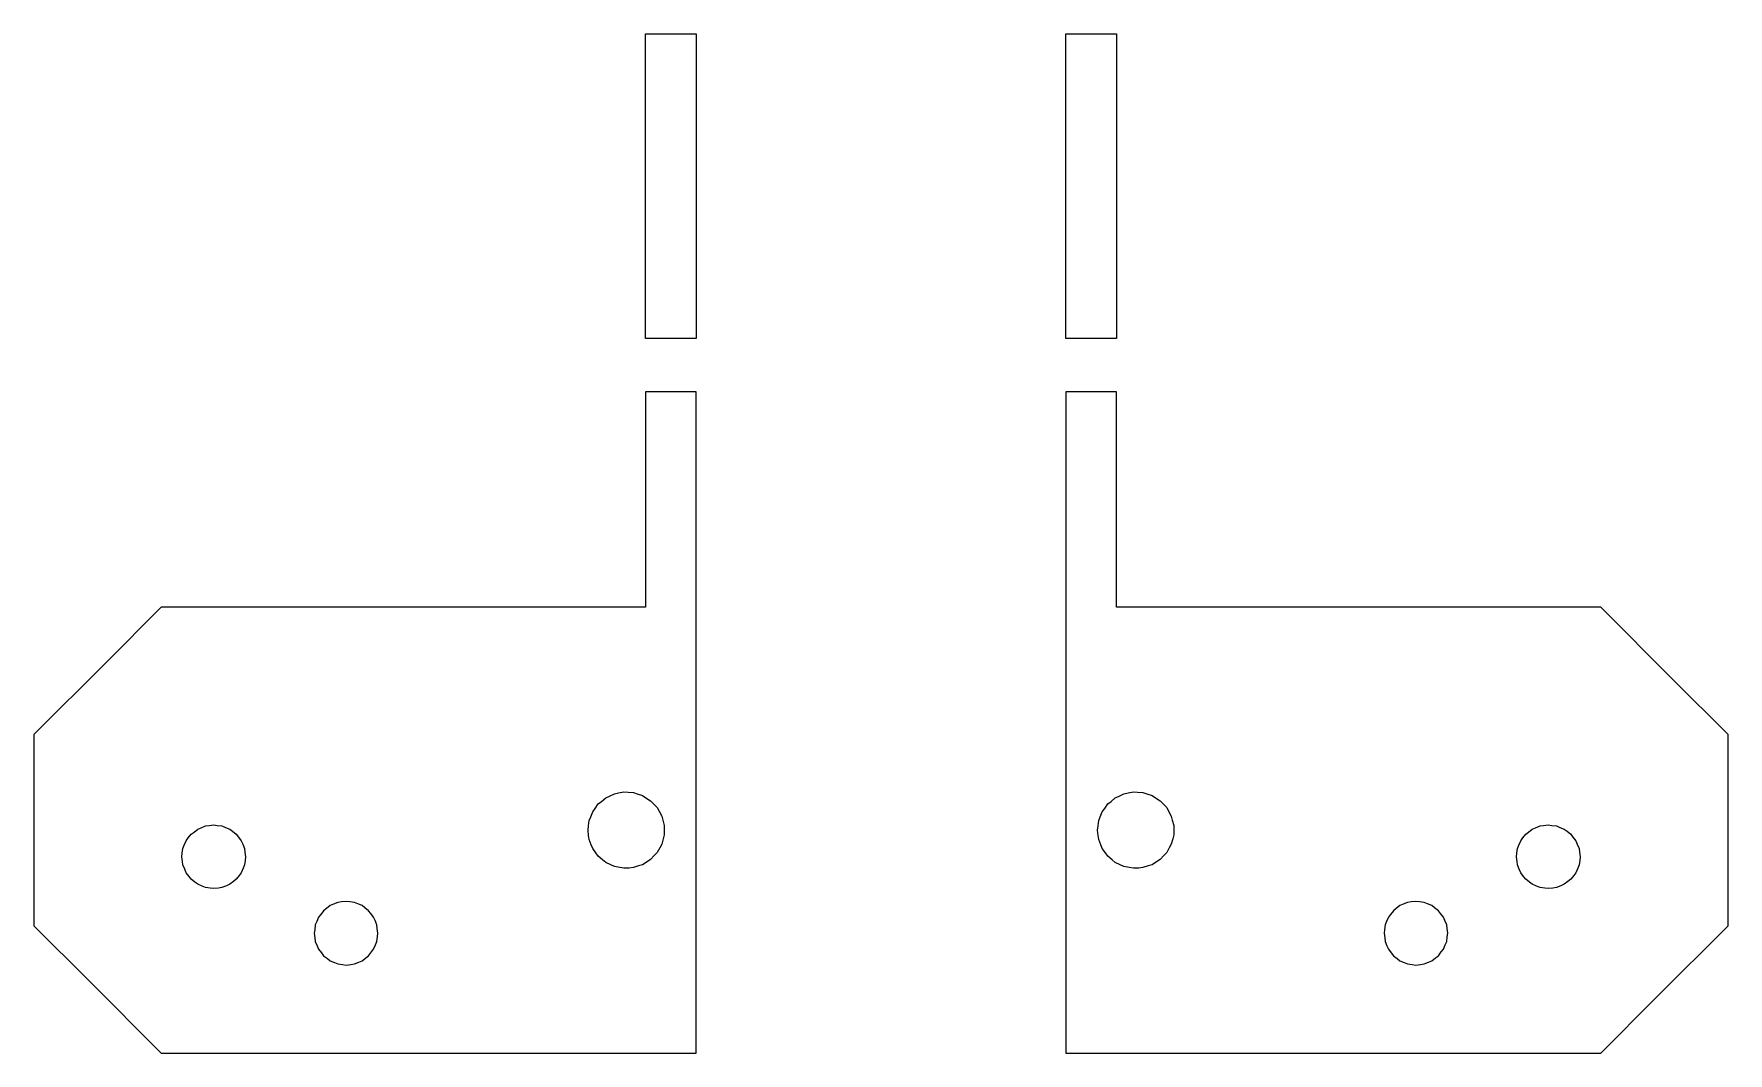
# Model space of a CAD drawing. Header units: metres. Extents: x -61 to 72, y 49 to 129.
import ezdxf

# ---------------------------------------------------------------- set-up
doc = ezdxf.new("R2010")
doc.units = ezdxf.units.M

msp = doc.modelspace()

# ---------------------------------------------------------------- linework, layer by layer
for p, q in [((-13.25, 112.05), (-13.25, 128.95)), ((-13.25, 128.95), (-9.85, 128.95)), ((-9.85, 128.95), (-9.25, 128.95)), ((-9.25, 128.95), (-9.25, 121.15)), ((19.75, 121.15), (19.75, 128.95)), ((19.75, 128.95), (20.35, 128.95)), ((20.35, 128.95), (23.75, 128.95)), ((20.35, 128.95), (20.35, 128.95)), ((23.75, 128.95), (23.75, 112.05)), ((-9.25, 121.15), (-9.25, 107.15)), ((19.75, 107.15), (19.75, 121.15)), ((-13.25, 105.05), (-13.25, 112.05)), ((23.75, 112.05), (23.75, 105.05)), ((-9.25, 107.15), (-9.25, 105.05)), ((19.75, 105.05), (19.75, 107.15)), ((-10.65, 105.05), (-13.25, 105.05)), ((-13.25, 105.05), (-13.25, 105.05)), ((-9.25, 105.05), (-10.65, 105.05)), ((22.35, 105.05), (19.75, 105.05)), ((23.75, 105.05), (22.35, 105.05)), ((-11.85, 100.85), (-13.25, 100.85)), ((-13.25, 100.85), (-13.25, 96.3)), ((-9.25, 100.85), (-11.85, 100.85)), ((-11.85, 100.85), (-11.85, 100.85)), ((-9.25, 98.75), (-9.25, 100.85)), ((21.15, 100.85), (19.75, 100.85)), ((19.75, 100.85), (19.75, 98.75)), ((23.75, 100.85), (21.15, 100.85)), ((23.75, 96.3), (23.75, 100.85)), ((-9.25, 65.15), (-9.25, 98.75)), ((19.75, 98.75), (19.75, 65.15)), ((-13.25, 96.3), (-13.25, 83.95)), ((23.75, 83.95), (23.75, 96.3)), ((-51.25, 83.95), (-55.58, 79.62)), ((-34.78, 83.95), (-51.25, 83.95)), ((-13.25, 83.95), (-34.78, 83.95)), ((40.22, 83.95), (23.75, 83.95)), ((61.75, 83.95), (40.22, 83.95)), ((67.42, 78.29), (61.75, 83.95)), ((61.75, 83.95), (61.75, 83.95)), ((-55.58, 79.62), (-61.25, 73.95)), ((71.75, 73.95), (67.42, 78.29)), ((-61.25, 73.95), (-61.25, 65.45)), ((71.75, 67.45), (71.75, 73.95)), ((-16.06, 69.12), (-15.68, 69.31)), ((-15.68, 69.31), (-15.36, 69.37)), ((-15.36, 69.37), (-14.94, 69.45)), ((-14.94, 69.45), (-14.61, 69.43)), ((-14.61, 69.43), (-14.19, 69.4)), ((-14.19, 69.4), (-13.88, 69.3)), ((-13.88, 69.3), (-13.47, 69.17)), ((-13.47, 69.17), (-13.2, 68.99)), ((23.94, 69.12), (24.32, 69.31)), ((24.32, 69.31), (24.64, 69.37)), ((24.64, 69.37), (25.06, 69.45)), ((25.06, 69.45), (25.39, 69.43)), ((25.39, 69.43), (25.81, 69.4)), ((25.81, 69.4), (26.12, 69.3)), ((26.12, 69.3), (26.53, 69.17)), ((26.53, 69.17), (26.8, 68.99)), ((-17.54, 67.5), (-17.38, 67.9)), ((-17.38, 67.9), (-17.19, 68.16)), ((-17.19, 68.16), (-16.94, 68.51)), ((-16.94, 68.51), (-16.69, 68.71)), ((-16.94, 68.51), (-16.94, 68.51)), ((-16.69, 68.71), (-16.36, 68.99)), ((-16.36, 68.99), (-16.06, 69.12)), ((-13.2, 68.99), (-12.84, 68.76)), ((-12.84, 68.76), (-12.61, 68.53)), ((-12.61, 68.53), (-12.32, 68.22)), ((-12.32, 68.22), (-12.17, 67.93)), ((-12.17, 67.93), (-11.96, 67.56)), ((22.46, 67.5), (22.62, 67.9)), ((22.62, 67.9), (22.81, 68.16)), ((22.81, 68.16), (23.06, 68.51)), ((23.06, 68.51), (23.31, 68.71)), ((23.06, 68.51), (23.06, 68.51)), ((23.31, 68.71), (23.64, 68.99)), ((23.64, 68.99), (23.94, 69.12)), ((26.8, 68.99), (27.16, 68.76)), ((27.16, 68.76), (27.39, 68.53)), ((27.39, 68.53), (27.68, 68.22)), ((27.68, 68.22), (27.83, 67.93)), ((27.83, 67.93), (28.04, 67.56)), ((-48.68, 66.3), (-48.38, 66.53)), ((-48.38, 66.53), (-48.12, 66.64)), ((-48.12, 66.64), (-47.78, 66.78)), ((-47.78, 66.78), (-47.5, 66.82)), ((-47.5, 66.82), (-47.13, 66.86)), ((-47.13, 66.86), (-46.85, 66.83)), ((-46.85, 66.83), (-46.49, 66.78)), ((-46.49, 66.78), (-46.22, 66.67)), ((-46.22, 66.67), (-45.88, 66.53)), ((-45.88, 66.53), (-45.66, 66.36)), ((-17.75, 66.45), (-17.71, 66.78)), ((-17.71, 66.78), (-17.66, 67.2)), ((-17.66, 67.2), (-17.54, 67.5)), ((-11.96, 67.56), (-11.88, 67.24)), ((-11.88, 67.24), (-11.77, 66.83)), ((-11.77, 66.83), (-11.77, 66.5)), ((-11.77, 66.5), (-11.77, 66.08)), ((22.25, 66.45), (22.29, 66.78)), ((22.29, 66.78), (22.34, 67.2)), ((22.34, 67.2), (22.46, 67.5)), ((28.04, 67.56), (28.12, 67.24)), ((28.12, 67.24), (28.23, 66.83)), ((28.23, 66.83), (28.23, 66.5)), ((28.23, 66.5), (28.23, 66.08)), ((56.09, 66.3), (56.38, 66.53)), ((56.38, 66.53), (56.64, 66.64)), ((56.64, 66.64), (56.99, 66.78)), ((56.99, 66.78), (57.27, 66.82)), ((56.99, 66.78), (56.99, 66.78)), ((57.27, 66.82), (57.63, 66.86)), ((57.63, 66.86), (57.91, 66.83)), ((57.91, 66.83), (58.28, 66.78)), ((58.28, 66.78), (58.54, 66.67)), ((58.54, 66.67), (58.88, 66.53)), ((58.88, 66.53), (59.11, 66.36)), ((71.75, 58.95), (71.75, 67.45)), ((-61.25, 65.45), (-61.25, 58.95)), ((-49.55, 65.01), (-49.44, 65.27)), ((-49.44, 65.27), (-49.3, 65.61)), ((-49.3, 65.61), (-49.13, 65.84)), ((-49.13, 65.84), (-48.9, 66.13)), ((-48.9, 66.13), (-48.68, 66.3)), ((-45.66, 66.36), (-45.36, 66.13)), ((-45.36, 66.13), (-45.19, 65.91)), ((-45.19, 65.91), (-44.97, 65.61)), ((-44.97, 65.61), (-44.86, 65.35)), ((-44.86, 65.35), (-44.72, 65.01)), ((-17.7, 66.03), (-17.75, 66.45)), ((-17.66, 65.71), (-17.7, 66.03)), ((-17.5, 65.31), (-17.66, 65.71)), ((-17.38, 65.01), (-17.5, 65.31)), ((-11.96, 65.35), (-12.12, 65.06)), ((-11.85, 65.76), (-11.96, 65.35)), ((-11.77, 66.08), (-11.85, 65.76)), ((22.3, 66.03), (22.25, 66.45)), ((22.34, 65.71), (22.3, 66.03)), ((22.5, 65.31), (22.34, 65.71)), ((22.62, 65.01), (22.5, 65.31)), ((28.04, 65.35), (27.88, 65.06)), ((28.15, 65.76), (28.04, 65.35)), ((28.23, 66.08), (28.15, 65.76)), ((55.22, 65.01), (55.33, 65.27)), ((55.33, 65.27), (55.47, 65.61)), ((55.47, 65.61), (55.64, 65.84)), ((55.64, 65.84), (55.86, 66.13)), ((55.86, 66.13), (56.09, 66.3)), ((59.11, 66.36), (59.4, 66.13)), ((59.4, 66.13), (59.57, 65.91)), ((59.57, 65.91), (59.8, 65.61)), ((59.8, 65.61), (59.91, 65.35)), ((59.91, 65.35), (60.05, 65.01)), ((-49.63, 64.36), (-49.6, 64.64)), ((-49.58, 64), (-49.63, 64.36)), ((-49.6, 64.64), (-49.55, 65.01)), ((-49.55, 63.72), (-49.58, 64)), ((-44.72, 65.01), (-44.68, 64.73)), ((-44.67, 64.08), (-44.72, 63.72)), ((-44.68, 64.73), (-44.63, 64.36)), ((-44.63, 64.36), (-44.67, 64.08)), ((-17.13, 64.66), (-17.38, 65.01)), ((-16.94, 64.4), (-17.13, 64.66)), ((-16.61, 64.13), (-16.94, 64.4)), ((-16.36, 63.92), (-16.61, 64.13)), ((-15.97, 63.74), (-16.36, 63.92)), ((-13.11, 63.97), (-13.47, 63.74)), ((-12.84, 64.14), (-13.11, 63.97)), ((-12.55, 64.45), (-12.84, 64.14)), ((-12.32, 64.69), (-12.55, 64.45)), ((-12.12, 65.06), (-12.32, 64.69)), ((-9.25, 48.95), (-9.25, 65.15)), ((19.75, 65.15), (19.75, 48.95)), ((22.87, 64.66), (22.62, 65.01)), ((23.06, 64.4), (22.87, 64.66)), ((23.39, 64.13), (23.06, 64.4)), ((23.64, 63.92), (23.39, 64.13)), ((24.03, 63.74), (23.64, 63.92)), ((26.89, 63.97), (26.53, 63.74)), ((27.16, 64.14), (26.89, 63.97)), ((27.45, 64.45), (27.16, 64.14)), ((27.68, 64.69), (27.45, 64.45)), ((27.88, 65.06), (27.68, 64.69)), ((55.13, 64.36), (55.17, 64.64)), ((55.18, 64), (55.13, 64.36)), ((55.17, 64.64), (55.22, 65.01)), ((55.22, 63.72), (55.18, 64)), ((60.05, 65.01), (60.08, 64.73)), ((60.1, 64.08), (60.05, 63.72)), ((60.08, 64.73), (60.13, 64.36)), ((60.13, 64.36), (60.1, 64.08)), ((-49.41, 63.38), (-49.55, 63.72)), ((-49.3, 63.11), (-49.41, 63.38)), ((-49.07, 62.82), (-49.3, 63.11)), ((-48.9, 62.6), (-49.07, 62.82)), ((-49.07, 62.82), (-49.07, 62.82)), ((-48.61, 62.37), (-48.9, 62.6)), ((-45.36, 62.6), (-45.59, 62.42)), ((-45.14, 62.89), (-45.36, 62.6)), ((-44.97, 63.11), (-45.14, 62.89)), ((-44.83, 63.46), (-44.97, 63.11)), ((-44.72, 63.72), (-44.83, 63.46)), ((-15.68, 63.6), (-15.97, 63.74)), ((-15.26, 63.52), (-15.68, 63.6)), ((-14.94, 63.46), (-15.26, 63.52)), ((-14.51, 63.48), (-14.94, 63.46)), ((-14.19, 63.51), (-14.51, 63.48)), ((-13.78, 63.64), (-14.19, 63.51)), ((-13.47, 63.74), (-13.78, 63.64)), ((24.32, 63.6), (24.03, 63.74)), ((24.74, 63.52), (24.32, 63.6)), ((25.06, 63.46), (24.74, 63.52)), ((25.49, 63.48), (25.06, 63.46)), ((25.81, 63.51), (25.49, 63.48)), ((26.22, 63.64), (25.81, 63.51)), ((26.53, 63.74), (26.22, 63.64)), ((55.36, 63.38), (55.22, 63.72)), ((55.47, 63.11), (55.36, 63.38)), ((55.69, 62.82), (55.47, 63.11)), ((55.86, 62.6), (55.69, 62.82)), ((56.16, 62.37), (55.86, 62.6)), ((59.4, 62.6), (59.18, 62.42)), ((59.63, 62.89), (59.4, 62.6)), ((59.8, 63.11), (59.63, 62.89)), ((59.94, 63.46), (59.8, 63.11)), ((60.05, 63.72), (59.94, 63.46)), ((-48.38, 62.2), (-48.61, 62.37)), ((-48.04, 62.06), (-48.38, 62.2)), ((-47.78, 61.95), (-48.04, 62.06)), ((-47.41, 61.9), (-47.78, 61.95)), ((-47.13, 61.86), (-47.41, 61.9)), ((-46.77, 61.91), (-47.13, 61.86)), ((-46.49, 61.95), (-46.77, 61.91)), ((-46.14, 62.09), (-46.49, 61.95)), ((-45.88, 62.2), (-46.14, 62.09)), ((-45.59, 62.42), (-45.88, 62.2)), ((56.38, 62.2), (56.16, 62.37)), ((56.72, 62.06), (56.38, 62.2)), ((56.99, 61.95), (56.72, 62.06)), ((57.35, 61.9), (56.99, 61.95)), ((57.63, 61.86), (57.35, 61.9)), ((58, 61.91), (57.63, 61.86)), ((58.28, 61.95), (58, 61.91)), ((58.62, 62.09), (58.28, 61.95)), ((58.88, 62.2), (58.62, 62.09)), ((59.18, 62.42), (58.88, 62.2)), ((-38.51, 60.13), (-38.73, 59.84)), ((-38.28, 60.3), (-38.51, 60.13)), ((-37.99, 60.53), (-38.28, 60.3)), ((-37.73, 60.64), (-37.99, 60.53)), ((-37.39, 60.78), (-37.73, 60.64)), ((-37.11, 60.82), (-37.39, 60.78)), ((-36.74, 60.86), (-37.11, 60.82)), ((-36.46, 60.83), (-36.74, 60.86)), ((-36.09, 60.78), (-36.46, 60.83)), ((-35.83, 60.67), (-36.09, 60.78)), ((-35.49, 60.53), (-35.83, 60.67)), ((-35.27, 60.36), (-35.49, 60.53)), ((-34.97, 60.13), (-35.27, 60.36)), ((-34.8, 59.91), (-34.97, 60.13)), ((-34.58, 59.61), (-34.8, 59.91)), ((45.47, 60.13), (45.25, 59.84)), ((45.7, 60.3), (45.47, 60.13)), ((45.99, 60.53), (45.7, 60.3)), ((46.25, 60.64), (45.99, 60.53)), ((46.59, 60.78), (46.25, 60.64)), ((46.87, 60.82), (46.59, 60.78)), ((47.24, 60.86), (46.87, 60.82)), ((47.52, 60.83), (47.24, 60.86)), ((47.89, 60.78), (47.52, 60.83)), ((48.15, 60.67), (47.89, 60.78)), ((48.49, 60.53), (48.15, 60.67)), ((48.71, 60.36), (48.49, 60.53)), ((49.01, 60.13), (48.71, 60.36)), ((49.18, 59.91), (49.01, 60.13)), ((49.41, 59.61), (49.18, 59.91)), ((-61.25, 58.95), (-56.92, 54.62)), ((-39.2, 58.64), (-39.24, 58.36)), ((-39.16, 59.01), (-39.2, 58.64)), ((-39.05, 59.27), (-39.16, 59.01)), ((-39.16, 59.01), (-39.16, 59.01)), ((-38.91, 59.61), (-39.05, 59.27)), ((-38.73, 59.84), (-38.91, 59.61)), ((-34.47, 59.35), (-34.58, 59.61)), ((-34.33, 59.01), (-34.47, 59.35)), ((-34.29, 58.73), (-34.33, 59.01)), ((-34.24, 58.36), (-34.29, 58.73)), ((44.78, 58.64), (44.74, 58.36)), ((44.83, 59.01), (44.78, 58.64)), ((44.93, 59.27), (44.83, 59.01)), ((45.08, 59.61), (44.93, 59.27)), ((45.25, 59.84), (45.08, 59.61)), ((49.51, 59.35), (49.41, 59.61)), ((49.66, 59.01), (49.51, 59.35)), ((49.69, 58.73), (49.66, 59.01)), ((49.74, 58.36), (49.69, 58.73)), ((66.08, 53.29), (71.75, 58.95)), ((-39.24, 58.36), (-39.19, 58)), ((-39.19, 58), (-39.16, 57.72)), ((-39.16, 57.72), (-39.01, 57.38)), ((-39.01, 57.38), (-38.91, 57.11)), ((-34.58, 57.11), (-34.43, 57.46)), ((-34.43, 57.46), (-34.33, 57.72)), ((-34.33, 57.72), (-34.28, 58.08)), ((-34.28, 58.08), (-34.24, 58.36)), ((44.74, 58.36), (44.79, 58)), ((44.79, 58), (44.83, 57.72)), ((44.83, 57.72), (44.97, 57.38)), ((44.97, 57.38), (45.08, 57.11)), ((49.41, 57.11), (49.55, 57.46)), ((49.55, 57.46), (49.66, 57.72)), ((49.66, 57.72), (49.7, 58.08)), ((49.7, 58.08), (49.74, 58.36)), ((-38.91, 57.11), (-38.68, 56.82)), ((-38.68, 56.82), (-38.51, 56.6)), ((-38.51, 56.6), (-38.21, 56.37)), ((-38.21, 56.37), (-37.99, 56.2)), ((-37.99, 56.2), (-37.65, 56.06)), ((-37.65, 56.06), (-37.39, 55.95)), ((-37.39, 55.95), (-37.02, 55.9)), ((-37.02, 55.9), (-36.74, 55.86)), ((-36.74, 55.86), (-36.37, 55.91)), ((-36.37, 55.91), (-36.09, 55.95)), ((-36.09, 55.95), (-35.75, 56.09)), ((-35.75, 56.09), (-35.49, 56.2)), ((-35.49, 56.2), (-35.2, 56.42)), ((-35.2, 56.42), (-34.97, 56.6)), ((-34.97, 56.6), (-34.75, 56.89)), ((-34.75, 56.89), (-34.58, 57.11)), ((45.08, 57.11), (45.3, 56.82)), ((45.3, 56.82), (45.47, 56.6)), ((45.47, 56.6), (45.77, 56.37)), ((45.77, 56.37), (45.99, 56.2)), ((45.99, 56.2), (46.33, 56.06)), ((46.33, 56.06), (46.59, 55.95)), ((46.59, 55.95), (46.96, 55.9)), ((46.96, 55.9), (47.24, 55.86)), ((47.24, 55.86), (47.61, 55.91)), ((47.61, 55.91), (47.89, 55.95)), ((47.89, 55.95), (48.23, 56.09)), ((48.23, 56.09), (48.49, 56.2)), ((48.49, 56.2), (48.78, 56.42)), ((48.78, 56.42), (49.01, 56.6)), ((49.01, 56.6), (49.23, 56.89)), ((49.23, 56.89), (49.41, 57.11)), ((49.41, 57.11), (49.41, 57.11)), ((-56.92, 54.62), (-51.25, 48.95)), ((61.75, 48.95), (66.08, 53.29)), ((-51.25, 48.95), (-15.55, 48.95)), ((-15.55, 48.95), (-9.25, 48.95)), ((19.75, 48.95), (26.05, 48.95)), ((26.05, 48.95), (61.75, 48.95))]:
    msp.add_line(p, q)

doc.saveas('drawing.dxf')
